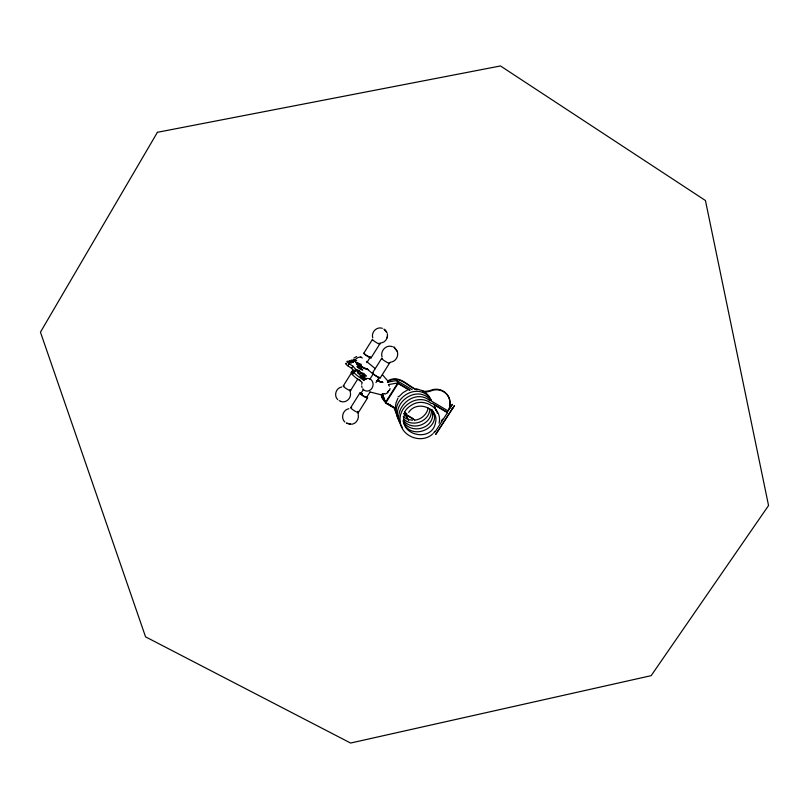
<?xml version="1.0" encoding="UTF-8"?>
<svg xmlns="http://www.w3.org/2000/svg" width="809" height="809" viewBox="0 0 809 809"><rect width="100%" height="100%" fill="white"/><g stroke="black" fill="none" stroke-linecap="round" stroke-linejoin="round"><path stroke-width="1.21" d="M395.277 407.594L396.036 402.801L398.008 398.099M429.852 408.929C429.569 421.206 413.106 427.465 404.389 419.669M432.764 414.623C432.421 429.771 409.536 434.352 403.034 420.842M439.065 423.198C442.725 408.363 423.815 396.926 411.65 405.107C407.807 407.129 401.557 413.288 406.876 413.915M366.871 362.604L370.188 357.234M387.339 333.712C388.259 337.656 385.681 342.015 381.666 342.854M387.157 337.788L387.521 335.644M389.695 390.11L390.009 388.532M387.582 381.828L388.542 380.432A14.087 13.601 -23.6 0 1 393.639 378.885C402.639 378.116 409.212 386.783 416.979 389.817M387.855 382.323L388.795 381.009A14.107 13.622 -23.6 0 1 393.902 379.461C402.093 378.663 408.161 386.237 415.159 389.159M404.389 415.148C397.664 435.384 432.289 443.261 435.545 422.409C439.267 408.737 417.242 399.363 408.656 412.388M428.153 408.07C427.162 414.157 421.064 419.75 414.451 420.184M433.604 433.098L434.585 431.541M448.56 409.91C449.946 408.232 446.366 411.882 447.438 412.701L435.08 431.945L434.746 431.288M449.622 408.707L452.413 404.318L448.621 409.86M349.134 363.686A96.959 15.341 31.9 0 1 352.906 366.214L356.182 369.804L354.848 371.938L351.581 368.328A96.928 15.513 31.9 0 0 347.809 365.799L349.134 363.686A6.26 0.92 32.1 0 1 347.01 361.279A6.26 0.92 32.1 0 1 351.318 363.059A6.209 0.91 32.1 0 1 349.205 360.662A6.209 0.91 32.1 0 1 353.462 362.442A6.159 0.9 32.1 0 1 351.359 360.066A6.159 0.9 32.1 0 1 355.586 361.825A6.118 0.88 32.1 0 1 353.402 359.52A6.118 0.88 32.1 0 1 356.688 360.683M351.581 368.328L352.906 366.214M356.759 363.089L357.062 362.614L361.31 364.414M361.845 382.03A14.835 2.265 32.2 0 1 352.936 375.154L352.451 374.557A28.537 4.348 32.2 0 1 351.976 373.92L351.834 373.718A28.537 4.348 32.2 0 1 351.237 372.393C352.309 368.368 358.104 370.846 359.651 373.606L361.138 373.424L364.647 375.902M343.319 385.873L351.268 373.192M363.777 353.24L372.453 339.396A4.338 0.546 32.2 0 0 375.952 342.298A4.338 0.546 32.2 0 0 379.755 343.926A3.479 3.398 -22.8 0 1 380.796 343.036L380.796 343.036A3.499 3.317 -36.6 0 0 379.745 343.916L379.532 343.633A4.338 0.546 32.2 0 0 379.087 343.208M357.629 363.372C357.841 365.799 357.052 362.412 358.579 363.716M357.77 363.747L357.477 364.232L358.62 365.122L361.431 365.81L360.905 365.213M351.875 373.768L353.22 371.614M358.154 364.798L358.063 364.01M352.451 374.557L353.806 372.403A28.548 4.298 32.2 0 1 353.321 371.766L353.189 371.564A28.548 4.298 32.2 0 1 352.582 370.249L352.582 370.249M358.62 365.122L358.458 364.313M360.814 365.708L359.621 365.739L359.924 365.263M360.399 365.516L359.671 365.658M357.517 372.565C358.974 367.124 360.086 374.132 362.665 372.939L364.505 374.264A5.865 0.88 32.1 0 1 366.265 376.286L364.151 375.689M357.578 372.585L359.014 370.522M357.74 372.666L359.125 370.583L357.952 372.807M359.317 370.724L358.013 372.868L359.418 374.567L360.753 372.443M368.58 369.652L362.462 367.064L362.159 367.549A4.662 0.678 32.1 0 1 361.31 367.155M350.54 390.545L357.831 378.925M371.028 357.922L379.724 344.078M366.699 368.864L366.406 369.339L363.221 367.994M362.523 375.902L363.848 373.778M362.543 376.579C362.361 378.309 362.371 375.619 363.544 376.822M364.606 379.664L361.967 377.742L362.614 376.731M363.14 377.237L363.241 378.056L362.816 376.954M363.554 377.56L363.787 378.309L362.877 377.651M365.992 378.976L364.566 378.228L364.829 378.946M365.092 378.531L364.252 378.723M366.042 379.067L365.981 378.369M350.772 407.493L359.914 392.972M372.494 372.979L381.717 358.336M360.824 393.568L363.474 389.362M370.097 378.845L373.414 373.576A3.489 0.506 32.2 0 0 374.476 374.789L375.143 375.275A3.489 0.506 32.2 0 0 379.057 377.368M366.669 397.33L369.986 392.072M375.963 382.606L379.269 377.348M358.427 412.448L367.579 397.927M380.19 377.945L389.422 363.302M394.044 407.433L385.468 402.407L397.795 382.94L409.587 389.908M395.368 408.687L385.711 403.024L398.068 383.527L396.693 380.533L387.369 382.192M441.239 421.176L442.543 419.153M388.077 391.748L389.018 390.282L387.319 392.446M423.299 391.869A19.386 18.738 -29.3 0 0 431.945 390.585L432.896 390.221A14.38 13.804 -28.2 0 1 447.64 395.379A14.38 13.804 -28.2 0 1 447.953 410.841L447.084 412.074L432.087 403.206M399.565 395.995L403.135 392.567L407.281 390.14M351.237 372.393L352.38 372.666M432.775 433.867C421.883 444.202 401.304 436.82 400.222 421.58C397.826 405.572 418.678 392.901 431.328 403.509M353.978 358.023L356.658 356.536M387.905 392.739L385.033 394.094M391.495 362.017C395.773 361.138 398.473 356.496 397.512 352.319C396.997 349.508 389.705 342.258 397.027 351.086M352.249 424.209C356.486 423.35 359.186 418.738 358.215 414.602M341.762 386.975C336.048 387.794 333.52 395.621 337.707 399.595M348.922 408.717C342.955 409.657 340.458 417.889 344.816 422.015M397.795 382.94L388.411 384.609M358.872 370.451L356.263 369.885M382.586 381.888L379.917 382.151L382.97 382.445L376.448 380.655M370.168 357.356L365.628 354.908M412.509 420.225L408.585 419.578M416.504 388.826L423.38 390.99M382.344 328.312C376.721 326.29 370.967 332.256 372.757 337.838M340.761 401.476C346.05 403.418 351.784 397.998 350.348 392.598M382.718 393.619L383.031 393.7A5.835 5.643 -22.2 0 0 384.548 393.649M380.301 394.58L369.956 391.971M360.42 357.093L361.502 357.406M370.583 379.31L369.582 378.774M404.348 412.115L406.583 413.682M392.456 346.687C386.328 344.28 380.078 350.823 382.06 356.911M340.963 401.446L339.143 400.617M398.938 396.744L398.139 396.37M406.634 418.89L403.135 416.777M388.775 404.217L391.981 406.098M404.753 413.712L413.318 418.728M386.884 403.57L395.449 408.596M403.954 413.712L414.693 420.002M398.068 383.527L409.87 390.504M433.482 404.46L447.438 412.701M396.693 380.533L412.125 389.655M430.58 400.566L447.953 410.841M364.556 377.378L365.071 377.712M364.04 377.894L364.566 378.228M429.781 400.627C413.541 387.026 389.301 411.235 402.478 427.607M364.92 379.158L362.28 377.237A4.844 0.728 32.2 0 1 360.359 375.103A4.844 0.728 32.2 0 1 364.323 376.883M386.126 402.983L382.192 397.967A14.107 13.622 -23.6 0 1 381.363 394.62M366.447 361.401L375.295 368.651M366.72 368.722L372.676 373.647M425.524 392.486L428.73 395.803L430.853 399.707M430.135 399.504C415.998 383.86 389.028 404.682 399.889 422.541M404.106 421.115C413.146 431.753 432.795 423.694 431.278 410.001M365.122 354.504L364.616 353.927M382.475 374.789L388.613 381.888M353.806 372.403L354.291 373A14.845 2.245 32.2 0 0 364.04 380.392M381.201 394.6A14.087 13.601 -23.6 0 0 381.959 397.361L384.386 401.203M389.21 362.806L389.453 363.13A3.691 3.59 -23.2 0 1 390.555 362.189L390.535 362.159A3.711 3.489 -36.1 0 0 389.442 363.12A4.601 0.617 32.2 0 1 384.953 361.148A4.601 0.617 32.2 0 1 382.01 358.336M379.987 377.419L380.22 377.763A4.591 0.667 32.2 0 1 375.194 375.518A4.591 0.667 32.2 0 1 373.343 373.131M431.43 400.495C418.84 377.924 384.851 401.628 400 421.671M434.625 406.927L437.517 413.278M397.583 415.917L394.6 409.536M397.472 416.716L395.368 409.971M403.438 421.985C410.335 441.987 442.432 427.921 432.754 410.669M434.403 406.078L435.98 410.305M385.711 403.024L382.485 394.347M382.313 393.528L385.468 402.407M431.986 409.394L432.754 412.944M432.754 412.762L432.764 414.784M347.809 365.799A6.26 0.93 32.1 0 1 346.555 363.504M358.791 371.119A3.469 0.516 32.1 0 1 357.285 370.148M378.177 379.269A46.619 6.917 32 0 1 379.37 380.988M366.517 396.895A3.479 0.566 32.2 0 1 365.779 397.158A3.479 0.566 32.2 0 1 362.523 395.308L361.866 394.812A3.479 0.566 32.2 0 1 362.027 393.862M363.908 379.957A6.391 5.673 -75.3 0 1 371.928 380.634A6.391 5.673 -75.3 0 1 370.835 389.594A6.391 5.673 -75.3 0 1 362.816 388.886M362.078 387.501A6.391 5.673 -75.3 0 1 361.704 385.923M361.714 384.265A6.391 5.673 -75.3 0 1 362.108 382.657M354.554 360.602A5.987 3.964 -50.5 0 1 362.29 358.003M360.298 380.392A4.844 0.748 32.2 0 1 359.449 379.734M361.967 377.742A4.844 0.738 32.2 0 1 360.045 376.043M362.462 367.064A4.662 0.678 32.1 0 1 356.85 363.615A4.662 0.678 32.1 0 1 357.062 362.614M360.339 366.639A4.662 0.678 32.1 0 1 356.547 364.09M362.432 393.831A4.581 0.738 32.2 0 0 359.985 393.386A4.581 0.738 32.2 0 0 364.424 396.713A4.581 0.738 32.2 0 0 367.63 397.725L367.407 397.371A4.581 0.738 32.2 0 0 366.942 396.885M351.642 407.584A4.571 0.789 32.2 0 0 353.391 410.133A4.571 0.789 32.2 0 0 358.478 412.236A3.671 3.549 -16 0 0 358.114 413.601L358.114 413.601A3.691 3.448 -30.2 0 1 358.468 412.216L358.266 411.872A4.571 0.789 32.2 0 0 357.8 411.377M344.159 385.994A4.308 0.708 32.1 0 0 345.767 388.3A4.308 0.708 32.1 0 0 350.59 390.363A3.469 3.357 -15.1 0 0 350.257 391.647L350.257 391.647A3.489 3.276 -30.4 0 1 350.58 390.342L350.398 390.029A4.308 0.708 32.1 0 0 349.963 389.574M352.512 373.07A4.318 0.657 32.1 0 1 352.228 372.13M403.853 413.753A19.254 18.486 -21.4 0 1 408.636 420.68M406.037 415.816A19.224 18.455 -21.3 0 1 407.888 418.941M449.501 405.713A14.35 13.783 -28.2 0 0 432.572 389.635L431.622 389.999A19.355 18.708 -29.3 0 1 422.986 391.283M364.586 353.412A4.328 0.597 32.1 0 0 366.295 355.576A4.328 0.597 32.1 0 0 371.068 357.76L370.856 357.457A4.328 0.597 32.1 0 0 370.411 357.022M388.633 384.851A5.835 5.643 -22.2 0 1 389.281 386.176M452.029 409.273L454.436 405.633L435.717 434.413L452.666 408.242L452.029 409.273M157.411 132.302L40.45 332.155L145.559 636.845L350.58 743.046L651.144 675.667L768.55 505.544L705.448 200.521L500.478 65.954L157.411 132.302M350.985 424.068L350.428 424.149L350.995 424.088M350.267 424.179L346.333 423.087L350.267 424.169M385.559 330.416L383.992 329.142L386.894 332.56L385.559 330.416M357.962 367.569A3.469 0.506 32.1 0 0 362.735 370.118A3.469 0.506 32.1 0 0 358.791 367.064A3.469 0.506 32.1 0 0 357.962 367.569"/></g></svg>
